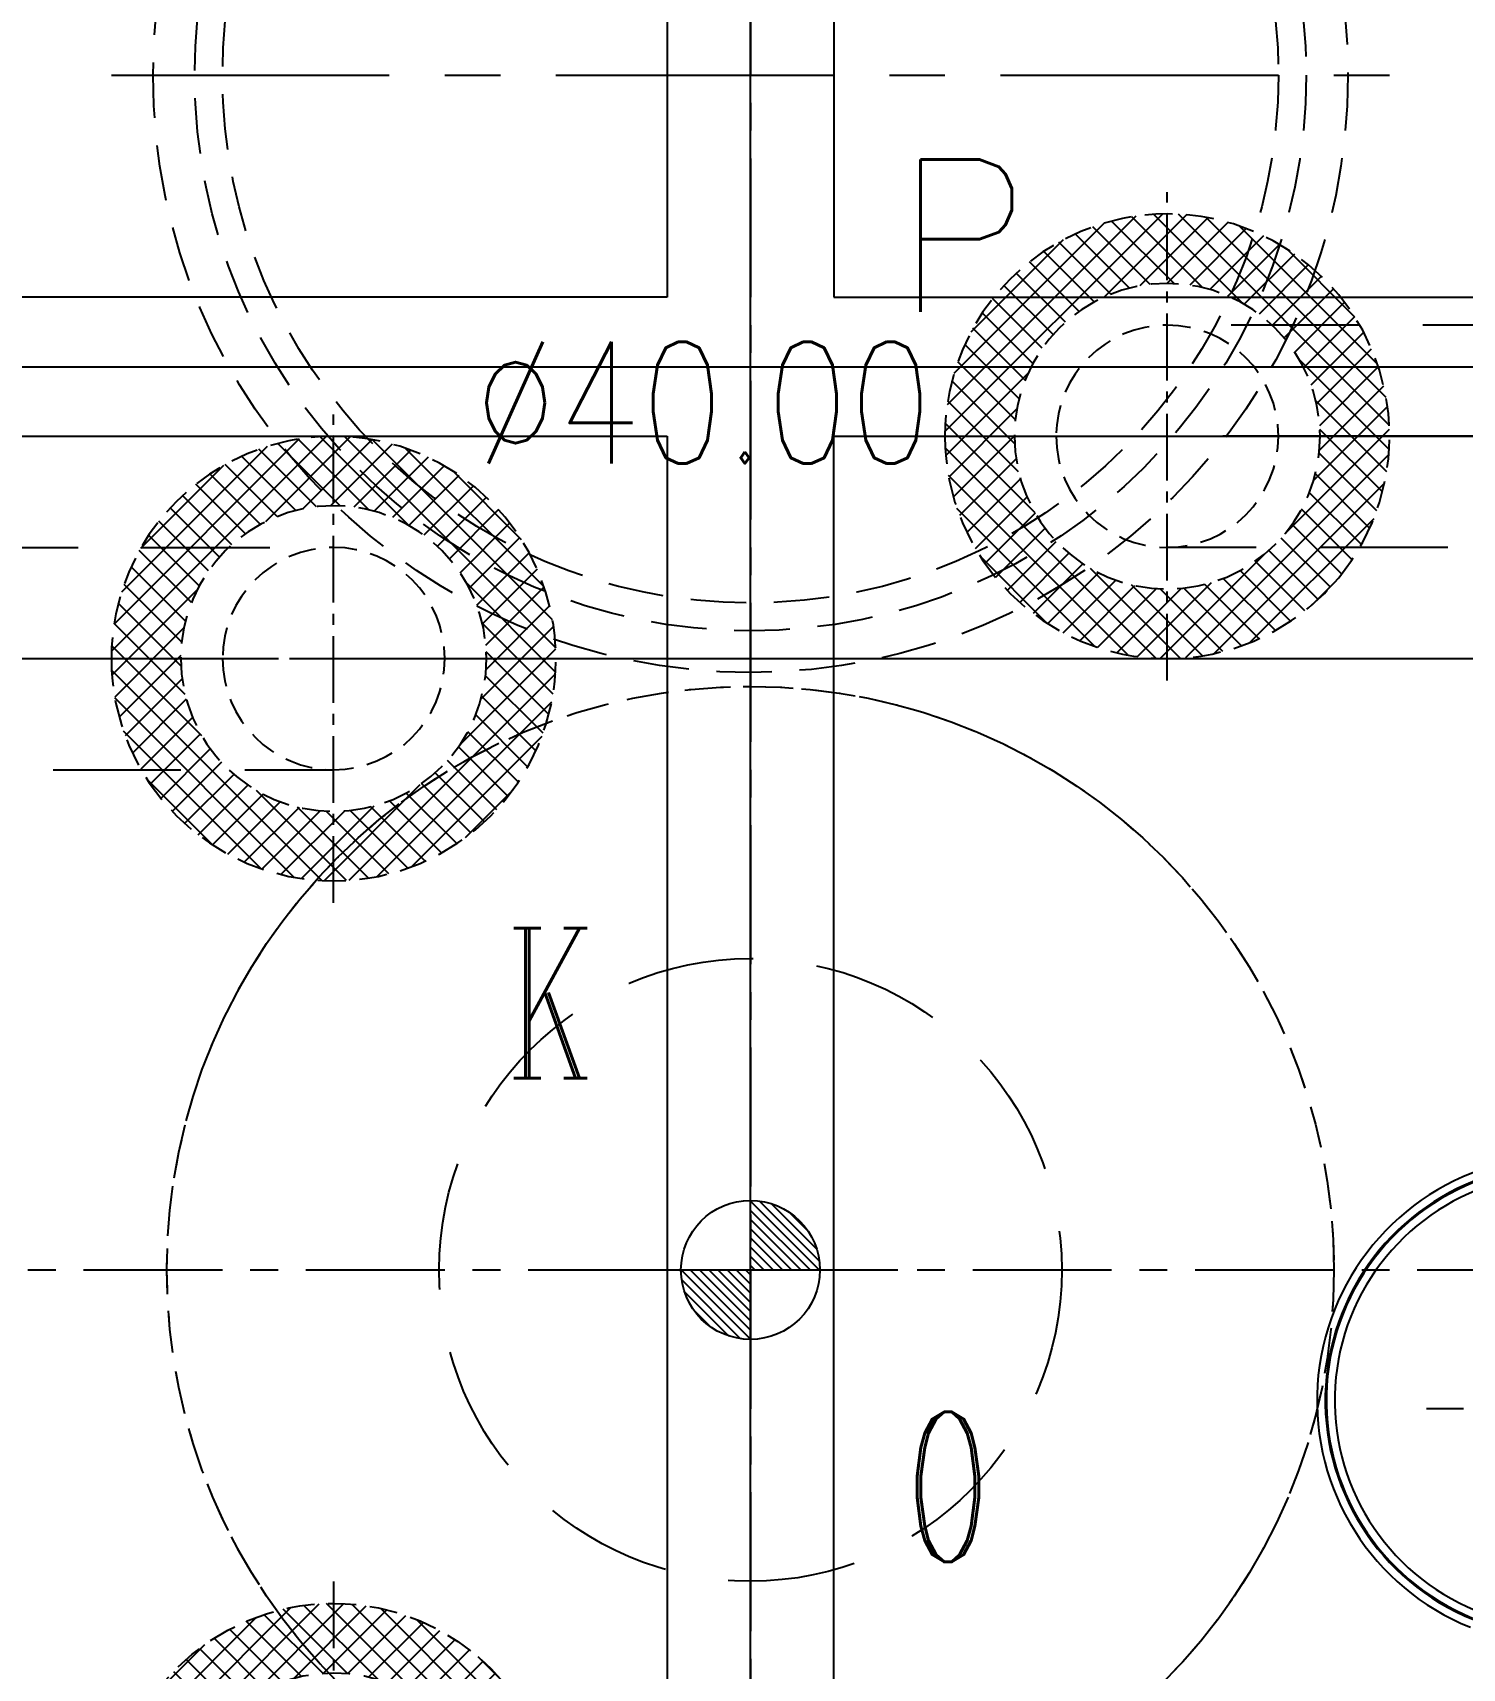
# Model space of a CAD drawing. Header units: millimetres. Extents: x 23075 to 24509, y -21593 to -20579.
# Drawn here: x 23746.3 to 23797.8, y -20881.2 to -20822.4 of the extents above; entities that cross this region are included whole.
import ezdxf

# ---------------------------------------------------------------- set-up
doc = ezdxf.new("R2010")
doc.units = ezdxf.units.MM
doc.header["$LTSCALE"] = 8
for name, pattern in [('CENTER', [2, 1.25, -0.25, 0.25, -0.25]), ('CENTER2', [1.125, 0.75, -0.125, 0.125, -0.125]), ('HIDDEN', [0.375, 0.25, -0.125]), ('HIDDEN2', [0.1875, 0.125, -0.0625])]:
    doc.linetypes.add(name, pattern=pattern)
doc.layers.get('DEFPOINTS').update_dxf_attribs({"color": 6})
for name, color, linetype in [('Cav-cor', 30, 'Continuous'), ('CL', 1, 'Continuous'), ('PIN', 5, 'Continuous'), ('SP', 3, 'Continuous'), ('WT', 4, 'Continuous')]:
    doc.layers.add(name, color=color, linetype=linetype)
doc.layers.add('dim', color=3, linetype='Continuous', lineweight=15)
doc.styles.add('ROMANC', font='RomanC.ttf', dxfattribs={"width": 0.8, "height": 7})
doc.styles.get("Standard").update_dxf_attribs({"font": 'txt.shx', "width": 0.8, "bigfont": 'chineset.shx'})
doc.dimstyles.new('ISO-25', dxfattribs={"dimtxt": 5, "dimasz": 4, "dimexe": 0.3, "dimexo": 0.3, "dimtad": 0, "dimzin": 1, "dimdsep": 46, "dimtxsty": 'Standard', "dimcen": 0, "dimclrd": 3, "dimclre": 3, "dimclrt": 3, "dimazin": 0, "dimtfac": 1, "dimtofl": 0, "dimtmove": 0, "dimatfit": 0, "dimfxl": 0, "dimarcsym": 0})

# ---------------------------------------------------------------- blocks, each defined once
blk = doc.blocks.new('20160825.183103')
at = {"layer": 'SP', "linetype": 'CENTER'}
for p, q in [((0, -23), (0, 23)), ((-23, 0), (23, 0))]:
    blk.add_line(p, q, dxfattribs=at)
at = {"layer": 'SP', "linetype": 'HIDDEN'}
for radius in [21.5, 20, 19]:
    blk.add_circle((0, 0), radius, dxfattribs=at)
at = {"layer": 'SP'}
for s, p in [('S', (-7.275, 2.66)), ('P', (5.184, -8.523))]:
    blk.add_text(s, height=5.481, dxfattribs=at).set_placement(p)
at = {"layer": 'SP', "color": 6, "insert": (-1.7, -11.791), "char_height": 4.375, "attachment_point": 5}
blk.add_mtext('%%c40.00', dxfattribs=at)
blk = doc.blocks.new('20150513.114820')
at = {"layer": 'WT', "linetype": 'Continuous'}
h = blk.add_hatch(dxfattribs=at)
h.set_pattern_fill('ANSI37', color=125, scale=5, angle=270, style=0)
h.set_pattern_definition([(315, (23425.0146, -23957.4168), (0.441941738, 0.441941738), []), (45, (23425.0146, -23957.4168), (-0.441941738, 0.441941738), [])])
h.paths.add_polyline_path([(8, 0), (5.5, 0, 1), (-5.5, 0), (-8, 0, -1)])
h.paths.add_polyline_path([(-8, 0), (-5.5, 0, 0.414214), (0, -5.5, 0.414214), (5.5, 0), (8, 0, -0.414214), (0, -8, -0.414214)])
at = {"layer": 'WT', "color": 125, "linetype": 'CENTER2', "ltscale": 0.4}
for p, q in [((0, 8.788), (0, -8.788)), ((8.788, 0), (-8.788, 0))]:
    blk.add_line(p, q, dxfattribs=at)
at = {"layer": 'WT', "color": 125, "linetype": 'HIDDEN2'}
for radius in [8, 5.5, 4]:
    blk.add_circle((0, 0), radius, dxfattribs=at)
blk = doc.blocks.new('*D28255')
at = {"layer": 'DEFPOINTS', "color": 0}
for p in [(23757.156, -20844.885), (23853.682, -20996.885), (23904.156, -20996.885)]:
    blk.add_point(p, dxfattribs=at)
at = {"layer": 'dim', "color": 3, "lineweight": -2}
for p, q in [((23757.456, -20844.885), (23904.456, -20844.885)), ((23904.156, -20848.885), (23904.156, -20911.593)), ((23904.156, -20992.885), (23904.156, -20930.177)), ((23853.982, -20996.885), (23904.456, -20996.885))]:
    blk.add_line(p, q, dxfattribs=at)
at = {"layer": 'dim', "color": 3}
for points in [[(23904.823, -20848.885), (23903.49, -20848.885), (23904.156, -20844.885)], [(23903.49, -20992.885), (23904.823, -20992.885), (23904.156, -20996.885)]]:
    blk.add_solid(points, dxfattribs=at)
at = {"layer": 'dim', "color": 3, "insert": (23904.156, -20920.885), "char_height": 5, "attachment_point": 5, "rotation": 90}
blk.add_mtext('152.00', dxfattribs=at)

msp = doc.modelspace()

# ---------------------------------------------------------------- hatches: boundary and pattern name
at = {"layer": 'PIN', "linetype": 'Continuous'}
h = msp.add_hatch(dxfattribs=at)
h.set_pattern_fill('ANSI31', color=161, scale=1.875, angle=90, style=0)
h.set_pattern_definition([(135, (24028.75902, -20884.68474), (-0.16572815, -0.16572815), [])])
h.paths.add_polyline_path([(23772.156, -20866.885), (23769.656, -20866.885, 0.414214), (23772.156, -20869.385)])
h.paths.add_polyline_path([(23772.156, -20864.385), (23772.156, -20866.885), (23774.656, -20866.885, 0.414214)])

# ---------------------------------------------------------------- linework, layer by layer
at = {"linetype": 'CENTER', "ltscale": 0.5}
for p, q in [((23772.156, -20666.885), (23772.156, -21066.885)), ((23572.156, -20866.885), (23972.156, -20866.885))]:
    msp.add_line(p, q, dxfattribs=at)
at = {"color": 8, "linetype": 'HIDDEN', "ltscale": 0.7}
msp.add_circle((23772.156, -20866.885), 21, dxfattribs=at)
at = {"color": 8, "linetype": 'HIDDEN', "ltscale": 0.75}
msp.add_circle((23772.156, -20866.885), 21, dxfattribs=at)
at = {"layer": 'Cav-cor', "color": 241}
for p, q in [((23769.156, -20803.885), (23769.156, -20831.885)), ((23772.156, -20940.385), (23772.156, -20803.885)), ((23775.156, -20812.424), (23775.156, -20831.885)), ((23769.156, -20831.885), (23730.46, -20831.885)), ((23775.156, -20831.885), (23820.156, -20831.885)), ((23721.156, -20834.385), (23830.156, -20834.385)), ((23729.066, -20836.885), (23769.156, -20836.885)), ((23769.156, -20836.885), (23769.156, -20929.385)), ((23775.156, -20929.385), (23775.156, -20836.885)), ((23775.156, -20836.885), (23820.156, -20836.885))]:
    msp.add_line(p, q, dxfattribs=at)
msp.add_circle((23772.156, -20866.885), 2.5, dxfattribs=at)
for radius, start, end in [(8.792, 104.56425, 248.14628), (8.494, 104.56425, 248.14628), (8.454, 104.87646, 247.83653), (8.155, 104.87646, 247.83653)]:
    msp.add_arc((23801.337, -20871.584), radius, start, end, dxfattribs=at)
at = {"layer": 'CL', "color": 6, "linetype": 'CENTER'}
msp.add_line((23813.822, -20871.885), (23796.491, -20871.885), dxfattribs=at)
at = {"layer": 'PIN', "color": 161, "linetype": 'CENTER2'}
for p, q in [((23772.156, -20872.192), (23772.156, -20861.578)), ((23766.85, -20866.885), (23777.463, -20866.885))]:
    msp.add_line(p, q, dxfattribs=at)
at = {"layer": 'PIN', "color": 161, "linetype": 'Continuous'}
msp.add_circle((23772.156, -20866.885), 2.5, dxfattribs=at)
at = {"layer": 'WT', "color": 125, "linetype": 'HIDDEN', "ltscale": 2.3}
for p, q in [((23856.156, -20832.885), (23787.156, -20832.885)), ((23688.156, -20840.885), (23757.156, -20840.885)), ((23942.156, -20840.885), (23787.156, -20840.885)), ((23602.156, -20848.885), (23757.156, -20848.885))]:
    msp.add_line(p, q, dxfattribs=at)
at = {"layer": 'WT', "color": 125, "linetype": 'CENTER', "ltscale": 1.5}
for p, q in [((23972.156, -20836.885), (23787.156, -20836.885)), ((23572.156, -20844.885), (23757.156, -20844.885))]:
    msp.add_line(p, q, dxfattribs=at)
at = {"layer": 'WT', "color": 125, "linetype": 'HIDDEN', "ltscale": 2.3}
msp.add_circle((23772.156, -20866.885), 11.204, dxfattribs=at)

# ---------------------------------------------------------------- block references
at = {"layer": 'SP'}
msp.add_blockref('20160825.183103', (23772.156, -20823.885), dxfattribs=at)
at = {"layer": 'WT', "xscale": -1, "rotation": 90}
for p in [(23787.156, -20836.885), (23757.156, -20844.885)]:
    msp.add_blockref('20150513.114820', p, dxfattribs=at)
at = {"layer": 'WT', "rotation": 90.00000000000001}
msp.add_blockref('20150513.114820', (23757.156, -20886.885), dxfattribs=at)

# ---------------------------------------------------------------- texts
at = {"color": 8, "linetype": 'HIDDEN', "ltscale": 0.75, "style": 'ROMANC', "width": 0.6}
for s, p in [('K', (23763.362, -20859.984)), ('O', (23777.735, -20877.392))]:
    msp.add_text(s, height=5.4, dxfattribs=at).set_placement(p)

# ---------------------------------------------------------------- dimensions: what is measured, and where the dimension line sits
at = {"layer": 'dim'}
dim = msp.add_linear_dim(base=(23904.156, -20996.885), p1=(23757.156, -20844.885), p2=(23853.682, -20996.885), angle=90, dimstyle='ISO-25', dxfattribs=at)
dim.commit()
dim.dimension.update_dxf_attribs({"geometry": '*D28255', "text_midpoint": (23904.156, -20920.885)})

doc.saveas('drawing.dxf')
